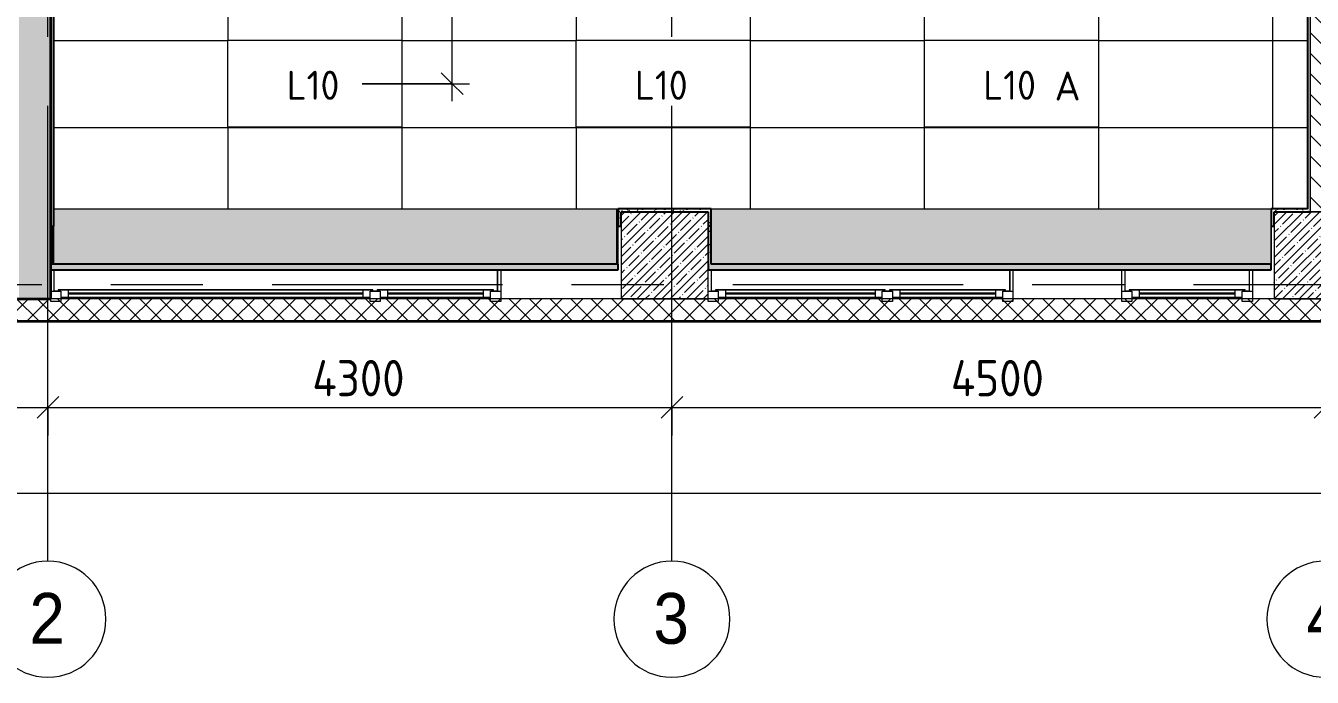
# Model space of a CAD drawing. Header units: millimetres. Extents: x -5524 to 188159, y -8553 to 29000.
# Drawn here: x 3557 to 12422, y -2706 to 1781 of the extents above; entities that cross this region are included whole.
import ezdxf

# ---------------------------------------------------------------- set-up
doc = ezdxf.new("R2010")
doc.units = ezdxf.units.MM
doc.linetypes.add('Осевая', pattern=[3175, 635, -476.25, 1587.5, -476.25])
for name, color, linetype, lineweight in [('A-ANNO-DIMS', 7, 'Continuous', 9), ('A-ANNO-DIMS-100', 7, 'Continuous', 9), ('A-CLNG-PATT', 7, 'Continuous', 9), ('A-GLAZ', 7, 'Continuous', 9), ('A-GLAZ-1', 7, 'Continuous', 13), ('A-WALL', 7, 'Continuous', 9), ('E-LITE-EQPM-IDEN', 7, 'Continuous', 9), ('I-WALL', 7, 'Continuous', 9), ('S-COLS', 7, 'Continuous', 9), ('Оси', 7, 'Continuous', 9), ('Оси-1', 7, 'Continuous', 20), ('Оси-2', 7, 'Осевая', 9)]:
    doc.layers.add(name, color=color, linetype=linetype, lineweight=lineweight)
for name, color, linetype, lineweight, true_color in [('A-ANNO-NOTE', 1, 'Continuous', 9, 0xff0000), ('A-CLNG-1', 7, 'Continuous', 9, 0xc0c0c0), ('A-WALL-1', 254, 'Continuous', 25, 0xbebebe), ('A-WALL-4', 7, 'Continuous', 13, 0x3c3c3c), ('A-WALL-5', 7, 'Continuous', 35, 0x3c3c3c), ('A-WALL-FNSH-3', 7, 'Continuous', 9, 0x3c3c3c), ('A-WALL-FNSH-4', 7, 'Continuous', 13, 0x3c3c3c), ('G-ANNO-TEXT-1', 1, 'Continuous', 9, 0xff0000)]:
    doc.layers.add(name, color=color, linetype=linetype, lineweight=lineweight, true_color=true_color)
doc.layers.add('A-CLNG-PATT-1', color=7, linetype='Continuous', lineweight=9, transparency=1)
doc.styles.add('Arial', font='arial.ttf', dxfattribs={"width": 0.9, "height": 350})
doc.styles.add('GOST Common', font='GOST_Common.ttf', dxfattribs={"height": 200})
doc.styles.add('ISOCPEUR', font='isocpeur.ttf', dxfattribs={"width": 0.9, "height": 250})
doc.styles.add('ISOCPEUR_1', font='isocpeur.ttf', dxfattribs={"height": 200})
doc.styles.add('ISOCPEUR_2', font='isocpeur.ttf', dxfattribs={"width": 0.9, "height": 200})
doc.dimstyles.new('ISO-2_0_0_9К_Средний_округл2', dxfattribs={"dimscale": 304.8, "dimtxt": 199.196235, "dimasz": 0.492126, "dimexe": 0.393701, "dimexo": 0, "dimgap": 0, "dimtad": 1, "dimdec": 0, "dimrnd": 10, "dimzin": 0, "dimdsep": 46, "dimtxsty": 'ISOCPEUR_2', "dimblk1": 'OBLIQUE', "dimblk2": 'OBLIQUE', "dimsah": 1, "dimcen": 0.09, "dimdle": 0.393701, "dimazin": 0, "dimtfac": 1, "dimtdec": 4, "dimtix": 1, "dimtmove": 0, "dimatfit": 3, "dimfxl": 1, "dimtvp": 1, "dimtolj": 1, "dimtzin": 0, "dimarcsym": 2})
doc.dimstyles.new('ISO-2_5_0_9К_БОЛЬШОЙ', dxfattribs={"dimscale": 304.8, "dimtxt": 248.995294, "dimasz": 0.492126, "dimexe": 0.393701, "dimexo": 0.984252, "dimgap": 0, "dimtad": 1, "dimdec": 0, "dimrnd": 10, "dimzin": 0, "dimdsep": 46, "dimtxsty": 'ISOCPEUR', "dimblk1": 'OBLIQUE', "dimblk2": 'OBLIQUE', "dimsah": 1, "dimcen": 0.09, "dimdle": 0.393701, "dimazin": 0, "dimtfac": 1, "dimtdec": 4, "dimtix": 1, "dimtmove": 0, "dimatfit": 3, "dimfxl": 1, "dimtvp": 1, "dimtolj": 1, "dimtzin": 0, "dimarcsym": 2})
doc.dimstyles.new('ISO-2_5_0_9К_БОЛЬШОЙ_1', dxfattribs={"dimscale": 304.8, "dimtxt": 248.995294, "dimasz": 0.492126, "dimexe": 0.393701, "dimexo": 0.984252, "dimgap": 0, "dimtad": 1, "dimdec": 0, "dimrnd": 10, "dimzin": 0, "dimdsep": 46, "dimtxsty": 'ISOCPEUR', "dimblk1": 'OBLIQUE', "dimblk2": 'OBLIQUE', "dimsah": 1, "dimcen": 0.09, "dimdle": 0.393701, "dimazin": 0, "dimtfac": 1, "dimtdec": 4, "dimtix": 1, "dimtmove": 2, "dimatfit": 3, "dimfxl": 1, "dimtvp": 1, "dimtolj": 1, "dimtzin": 0, "dimarcsym": 2})
pattern_1 = [(45, (0, 0), (-57.02463, 57.02463), []), (45, (57.025, 0), (-57.02463, 57.02463), [100.806, -20.161, 3.353, -16.808])]
pattern_2 = [(0, (0, 0), (121.92, 30.48), [10.058, -81.382, 10.058, -81.382, -487.68]), (0, (0, 0), (121.92, 30.48), [-182.88, 10.058, -172.822, 10.058, -81.382, -213.36]), (0, (0, 0), (121.92, 30.48), [-457.2, 10.058, -50.902, 10.058, -142.342]), (120, (45.72, 15.24), (-87.356454, 90.34582), [10.058, -81.382, 10.058, -81.382, -487.68]), (120, (45.72, 15.24), (-87.356454, 90.34582), [-182.88, 10.058, -172.822, 10.058, -81.382, -213.36]), (120, (45.72, 15.24), (-87.356454, 90.34582), [-457.2, 10.058, -50.902, 10.058, -142.342]), (240, (60.96, 76.2), (-34.563546, -120.82582), [10.058, -81.382, 10.058, -81.382, -487.68]), (240, (60.96, 76.2), (-34.563546, -120.82582), [-182.88, 10.058, -172.822, 10.058, -81.382, -213.36]), (240, (60.96, 76.2), (-34.563546, -120.82582), [-457.2, 10.058, -50.902, 10.058, -142.342])]

# ---------------------------------------------------------------- blocks, each defined once
blk = doc.blocks.new('120_Окно_СКБ_2Ст - 120_Окно_СКБ_2Ст 3100х2500 _мал_ створка слева-2_-22446420-План расстановки осветительного оборудования 3 этажа в осях 1-12')
at = {"layer": 'A-GLAZ'}
for p, q in [((-1530, -127), (-1500, -127)), ((-1430, -107), (-770, -107)), ((-770, -117), (-1430, -117)), ((-700, -127), (-670, -127)), ((-600, -107), (1430, -107)), ((1430, -117), (-600, -117)), ((1500, -127), (1530, -127))]:
    blk.add_line(p, q, dxfattribs=at)
at = {"layer": 'A-GLAZ-1'}
for p, q in [((-1550, -127), (-1550, -57)), ((-1550, -57), (-1480, -57)), ((-1480, -57), (-1480, -127)), ((-720, -87), (-1480, -87)), ((-1480, -87), (-1480, -127)), ((-1430, -137), (-1430, -87)), ((-770, -137), (-770, -87)), ((-720, -127), (-720, -57)), ((-720, -57), (-650, -57)), ((-720, -127), (-720, -87)), ((-650, -57), (-650, -127)), ((1480, -87), (-650, -87)), ((-650, -87), (-650, -127)), ((-600, -137), (-600, -87)), ((1430, -137), (1430, -87)), ((1480, -127), (1480, -57)), ((1480, -57), (1550, -57)), ((1480, -127), (1480, -87)), ((1550, -57), (1550, -127)), ((-1480, -127), (-1550, -127)), ((-1480, -127), (-1500, -127)), ((-1500, -127), (-1500, -137)), ((-1500, -137), (-700, -137)), ((-700, -137), (-1500, -137)), ((-650, -127), (-720, -127)), ((-700, -127), (-720, -127)), ((-700, -137), (-700, -127)), ((-650, -127), (-670, -127)), ((-670, -127), (-670, -137)), ((-670, -137), (1500, -137)), ((1500, -137), (-670, -137)), ((1550, -127), (1480, -127)), ((1500, -127), (1480, -127)), ((1500, -137), (1500, -127))]:
    blk.add_line(p, q, dxfattribs=at)
blk = doc.blocks.new('120_Окно_СКБ_2Ст - 120_Окно_СКБ_2Ст 2100х2500 _мал створка СЛЕВА_-22446485-План расстановки осветительного оборудования 3 этажа в осях 1-12')
at = {"layer": 'A-GLAZ'}
for p, q in [((-1030, -127), (-1000, -127)), ((-930, -107), (-270, -107)), ((-270, -117), (-930, -117)), ((-200, -127), (-170, -127)), ((-100, -107), (930, -107)), ((930, -117), (-100, -117)), ((1000, -127), (1030, -127))]:
    blk.add_line(p, q, dxfattribs=at)
at = {"layer": 'A-GLAZ-1'}
for p, q in [((-1050, -127), (-1050, -57)), ((-1050, -57), (-980, -57)), ((-980, -57), (-980, -127)), ((-220, -87), (-980, -87)), ((-980, -87), (-980, -127)), ((-930, -137), (-930, -87)), ((-270, -137), (-270, -87)), ((-220, -127), (-220, -57)), ((-220, -57), (-150, -57)), ((-220, -127), (-220, -87)), ((-150, -57), (-150, -127)), ((980, -87), (-150, -87)), ((-150, -87), (-150, -127)), ((-100, -137), (-100, -87)), ((930, -137), (930, -87)), ((980, -127), (980, -57)), ((980, -57), (1050, -57)), ((980, -127), (980, -87)), ((1050, -57), (1050, -127)), ((-980, -127), (-1050, -127)), ((-980, -127), (-1000, -127)), ((-1000, -127), (-1000, -137)), ((-1000, -137), (-200, -137)), ((-200, -137), (-1000, -137)), ((-150, -127), (-220, -127)), ((-200, -127), (-220, -127)), ((-200, -137), (-200, -127)), ((-150, -127), (-170, -127)), ((-170, -127), (-170, -137)), ((-170, -137), (1000, -137)), ((1000, -137), (-170, -137)), ((1050, -127), (980, -127)), ((1000, -127), (980, -127)), ((1000, -137), (1000, -127))]:
    blk.add_line(p, q, dxfattribs=at)
blk = doc.blocks.new('120_Окно_СКБ_1Ст - 120_Окно_СКБ_1Ст 900х2500_h_-22445987-План расстановки осветительного оборудования 3 этажа в осях 1-12')
at = {"layer": 'A-GLAZ'}
for p, q in [((-430, -127), (-400, -127)), ((-330, -107), (330, -107)), ((330, -117), (-330, -117)), ((400, -127), (430, -127))]:
    blk.add_line(p, q, dxfattribs=at)
at = {"layer": 'A-GLAZ-1'}
for p, q in [((-450, -127), (-450, -57)), ((-450, -57), (-380, -57)), ((-380, -57), (-380, -127)), ((380, -87), (-380, -87)), ((-380, -87), (-380, -127)), ((-330, -137), (-330, -87)), ((330, -137), (330, -87)), ((380, -127), (380, -57)), ((380, -57), (450, -57)), ((380, -127), (380, -87)), ((450, -57), (450, -127)), ((-380, -127), (-450, -127)), ((-380, -127), (-400, -127)), ((-400, -127), (-400, -137)), ((-400, -137), (400, -137)), ((400, -137), (-400, -137)), ((450, -127), (380, -127)), ((400, -127), (380, -127)), ((400, -137), (400, -127))]:
    blk.add_line(p, q, dxfattribs=at)
blk = doc.blocks.new('Ось сетки - D8-29747960-План расстановки осветительного оборудования 3 этажа в осях 1-12')
at = {"layer": 'Оси-1'}
for start, end in [(360, 180), (180, 360)]:
    blk.add_arc((0, 0), 4, start, end, dxfattribs=at)
blk = doc.blocks.new('DIMBLOCK47-План расстановки осветительного оборудования 3 этажа в осях 1-12')
at = {"layer": 'A-ANNO-DIMS-100'}
for p, q in [((110, -1632.3), (110, -1318.3)), ((38310, -1632.3), (38310, -1318.3)), ((-10, -1438.3), (38430, -1438.3)), ((110, -1438.3), (110, -1632.3)), ((38310, -1438.3), (38310, -1632.3))]:
    blk.add_line(p, q, dxfattribs=at)
at = {"layer": 'A-ANNO-DIMS-100', "lineweight": 20}
for p, q in [((110, -1438.3), (185, -1363.3)), ((38310, -1438.3), (38385, -1363.3)), ((110, -1438.3), (35, -1513.3)), ((38310, -1438.3), (38235, -1513.3))]:
    blk.add_line(p, q, dxfattribs=at)
at = {"layer": 'A-ANNO-DIMS-100', "color": 0, "insert": (20005.7, -1111.7), "char_height": 250, "width": 948.097, "attachment_point": 1, "line_spacing_factor": 1.149209, "style": 'ISOCPEUR'}
blk.add_mtext('38200', dxfattribs=at)
blk = doc.blocks.new('_Oblique')
at = {"color": 0, "linetype": 'ByBlock', "lineweight": -2}
blk.add_line((-0.5, -0.5), (0.5, 0.5), dxfattribs=at)
blk = doc.blocks.new('DIMBLOCK48-План расстановки осветительного оборудования 3 этажа в осях 1-12')
at = {"layer": 'A-ANNO-DIMS-100'}
for p, q in [((110, -1041.8), (110, -727.8)), ((3710, -1041.8), (3710, -727.8)), ((-10, -847.8), (3710, -847.8)), ((110, -847.8), (110, -1041.8)), ((3710, -847.8), (3710, -1041.8))]:
    blk.add_line(p, q, dxfattribs=at)
at = {"layer": 'A-ANNO-DIMS-100', "lineweight": 20}
for p, q in [((110, -847.8), (185, -772.8)), ((3710, -847.8), (3785, -772.8)), ((110, -847.8), (35, -922.8)), ((3710, -847.8), (3635, -922.8))]:
    blk.add_line(p, q, dxfattribs=at)
at = {"layer": 'A-ANNO-DIMS-100', "color": 0, "insert": (1594, -521.2), "char_height": 250, "width": 758.478, "attachment_point": 1, "line_spacing_factor": 1.149209, "style": 'ISOCPEUR'}
blk.add_mtext('3600', dxfattribs=at)
blk = doc.blocks.new('DIMBLOCK49-План расстановки осветительного оборудования 3 этажа в осях 1-12')
at = {"layer": 'A-ANNO-DIMS-100'}
for p, q in [((3710, -1041.8), (3710, -727.8)), ((8010, -1041.8), (8010, -727.8)), ((3710, -847.8), (8010, -847.8)), ((3710, -847.8), (3710, -1041.8)), ((8010, -847.8), (8010, -1041.8))]:
    blk.add_line(p, q, dxfattribs=at)
at = {"layer": 'A-ANNO-DIMS-100', "lineweight": 20}
for p, q in [((3710, -847.8), (3785, -772.8)), ((8010, -847.8), (8085, -772.8)), ((3710, -847.8), (3635, -922.8)), ((8010, -847.8), (7935, -922.8))]:
    blk.add_line(p, q, dxfattribs=at)
at = {"layer": 'A-ANNO-DIMS-100', "color": 0, "insert": (5532, -521.2), "char_height": 250, "width": 787.208, "attachment_point": 1, "line_spacing_factor": 1.149209, "style": 'ISOCPEUR'}
blk.add_mtext('4300', dxfattribs=at)
blk = doc.blocks.new('DIMBLOCK50-План расстановки осветительного оборудования 3 этажа в осях 1-12')
at = {"layer": 'A-ANNO-DIMS-100'}
for p, q in [((8010, -1041.8), (8010, -727.8)), ((12510, -1041.8), (12510, -727.8)), ((8010, -847.8), (12510, -847.8)), ((8010, -847.8), (8010, -1041.8)), ((12510, -847.8), (12510, -1041.8))]:
    blk.add_line(p, q, dxfattribs=at)
at = {"layer": 'A-ANNO-DIMS-100', "lineweight": 20}
for p, q in [((8010, -847.8), (8085, -772.8)), ((12510, -847.8), (12585, -772.8)), ((8010, -847.8), (7935, -922.8)), ((12510, -847.8), (12435, -922.8))]:
    blk.add_line(p, q, dxfattribs=at)
at = {"layer": 'A-ANNO-DIMS-100', "color": 0, "insert": (9932, -521.2), "char_height": 250, "width": 787.208, "attachment_point": 1, "line_spacing_factor": 1.149209, "style": 'ISOCPEUR'}
blk.add_mtext('4500', dxfattribs=at)
blk = doc.blocks.new('DIMBLOCK59-План расстановки осветительного оборудования 3 этажа в осях 1-12')
at = {"layer": 'A-ANNO-DIMS-100', "lineweight": 20}
for p, q in [((6495.6, 3782), (6420.6, 3857)), ((6495.6, 3782), (6570.6, 3707)), ((6495.6, 1382), (6420.6, 1457)), ((6495.6, 1382), (6570.6, 1307))]:
    blk.add_line(p, q, dxfattribs=at)
at = {"layer": 'A-ANNO-DIMS-100'}
for p, q in [((5875.4, 3782), (6615.6, 3782)), ((6495.6, 3782), (5875.4, 3782)), ((6495.6, 1262), (6495.6, 3782)), ((5875.4, 1382), (6615.6, 1382)), ((6495.6, 1382), (5875.4, 1382))]:
    blk.add_line(p, q, dxfattribs=at)
at = {"layer": 'A-ANNO-DIMS-100', "color": 0, "insert": (6234.3, 2319.6), "char_height": 200, "width": 629.767, "attachment_point": 1, "rotation": 90, "line_spacing_factor": 1.149209, "style": 'ISOCPEUR_2'}
blk.add_mtext('2400', dxfattribs=at)

msp = doc.modelspace()

# ---------------------------------------------------------------- hatches: boundary and pattern name
at = {"layer": 'A-CLNG-PATT'}
h = msp.add_hatch(dxfattribs=at)
h.set_pattern_fill('FP_31', color=256, style=0, pattern_type=2)
h.set_pattern_definition([(180, (6151, 4079.5), (-7e-14, -600), []), (270, (6151, 4079.5), (1200, 7e-14), [])])
h.paths.add_polyline_path([(12138.5, 520), (12138.5, 521), (12389, 521), (12389, 7049), (11459, 7049), (11459, 7679), (10661, 7679), (10661, 7049), (7010, 7049), (7010, 7679), (3751, 7679), (3751, 520), (11755.9, 520)])
h.paths.add_polyline_path([(9750, 1082.2), (9750, 1682.2), (10950, 1682.2), (10950, 1082.2)])
h.paths.add_polyline_path([(7350, 1082.2), (7350, 1682.2), (8550, 1682.2), (8550, 1082.2)])
h.paths.add_polyline_path([(4950, 1082.2), (4950, 1682.2), (6150, 1682.2), (6150, 1082.2)])
h.paths.add_polyline_path([(9750, 3482.2), (9750, 4082.2), (10950, 4082.2), (10950, 3482.2)])
h.paths.add_polyline_path([(7350, 3482.2), (7350, 4082.2), (8550, 4082.2), (8550, 3482.2)])
h.paths.add_polyline_path([(4950, 3482.2), (4950, 4082.2), (6150, 4082.2), (6150, 3482.2), (5057.9, 3482.2)])
h.paths.add_polyline_path([(9750, 5882.2), (9750, 6482.2), (10950, 6482.2), (10950, 5882.2)])
h.paths.add_polyline_path([(8550, 5882.2), (7350, 5882.2), (7350, 6482.2), (8550, 6482.2)])
h.paths.add_polyline_path([(6150, 5882.2), (4950, 5882.2), (4950, 6482.2), (6150, 6482.2)])
at = {"layer": 'A-CLNG-PATT-1'}
h = msp.add_hatch(color=256, dxfattribs=at)
h.paths.add_polyline_path([(8280, 140), (12140, 140), (12140, 520), (8280, 519.1), (8280, 153.1)])
h.paths.add_polyline_path([(7630, 140), (7630, 520), (3750, 519.1), (3750, 400), (3741, 400), (3741, 140), (6397.5, 140)])
at = {"layer": 'A-WALL'}
h = msp.add_hatch(dxfattribs=at)
h.set_pattern_fill('FP_8', color=256, style=0, pattern_type=2)
h.set_pattern_definition([(45, (0, 0), (-70.71068, 70.71068), []), (135, (0, 0), (-70.71068, -70.71068), [])])
h.paths.add_polyline_path([(37208.4, -250), (38207.7, -250), (38207.7, -100), (-260, -100), (-260, -250), (35868.8, -250)])
at = {"layer": 'I-WALL'}
h = msp.add_hatch(dxfattribs=at)
h.set_pattern_fill('FP_9', color=256, style=0, pattern_type=2)
h.set_pattern_definition(pattern_1)
h.paths.add_polyline_path([(3510, -100), (3730, -100), (3730, 7900), (3510, 7900), (3510, 120)])
h = msp.add_hatch(dxfattribs=at)
h.set_pattern_fill('FP_30', color=256, style=0, pattern_type=2)
h.set_pattern_definition(pattern_2)
h.paths.add_polyline_path([(3750, 400), (3750, 7680), (3730, 7680), (3730, 400)])
h = msp.add_hatch(dxfattribs=at)
h.set_pattern_fill('FP_7', color=256, style=0, pattern_type=2)
h.set_pattern_definition([(135, (0, 0), (-70.7107, -70.7107), [])])
h.paths.add_polyline_path([(12610, 500), (12610, 7300), (12410, 7300), (12410, 500), (12425.7, 500)])
h = msp.add_hatch(dxfattribs=at)
h.set_pattern_fill('FP_30', color=256, style=0, pattern_type=2)
h.set_pattern_definition(pattern_2)
h.paths.add_polyline_path([(12410, 500), (12410, 7050), (12390, 7050), (12390, 500)])
h = msp.add_hatch(dxfattribs=at)
h.set_pattern_fill('FP_30', color=256, style=0, pattern_type=2)
h.set_pattern_definition(pattern_2)
h.paths.add_polyline_path([(8260, 500), (8260, 520), (7640, 520), (7640, 500), (7660, 500)])
h = msp.add_hatch(dxfattribs=at)
h.set_pattern_fill('FP_30', color=256, style=0, pattern_type=2)
h.set_pattern_definition(pattern_2)
h.paths.add_polyline_path([(7660, 400), (7660, 500), (7640, 500), (7640, 400)])
h = msp.add_hatch(dxfattribs=at)
h.set_pattern_fill('FP_30', color=256, style=0, pattern_type=2)
h.set_pattern_definition(pattern_2)
h.paths.add_polyline_path([(8260, 140), (8280, 140), (8280, 520), (8260, 520), (8260, 153.1)])
h = msp.add_hatch(dxfattribs=at)
h.set_pattern_fill('FP_30', color=256, style=0, pattern_type=2)
h.set_pattern_definition(pattern_2)
h.paths.add_polyline_path([(12390, 500), (12390, 520), (12140, 520), (12140, 500), (12160, 500)])
h = msp.add_hatch(dxfattribs=at)
h.set_pattern_fill('FP_30', color=256, style=0, pattern_type=2)
h.set_pattern_definition(pattern_2)
h.paths.add_polyline_path([(12160, 400), (12160, 500), (12140, 500), (12140, 400)])
h = msp.add_hatch(dxfattribs=at)
h.set_pattern_fill('FP_30', color=256, style=0, pattern_type=2)
h.set_pattern_definition(pattern_2)
h.paths.add_polyline_path([(7640, 100), (7640, 140), (3730, 140), (3730, 100), (6397.5, 100)])
h = msp.add_hatch(dxfattribs=at)
h.set_pattern_fill('FP_30', color=256, style=0, pattern_type=2)
h.set_pattern_definition(pattern_2)
h.paths.add_polyline_path([(12140, 100), (12140, 140), (8260, 140), (8260, 100), (11755.9, 100)])
at = {"layer": 'S-COLS'}
h = msp.add_hatch(dxfattribs=at)
h.set_pattern_fill('FP_9', color=256, style=0, pattern_type=2)
h.set_pattern_definition(pattern_1)
h.paths.add_polyline_path([(7660, -100), (8260, -100), (8260, 500), (7660, 500), (7660, 153.1)])
h = msp.add_hatch(dxfattribs=at)
h.set_pattern_fill('FP_9', color=256, style=0, pattern_type=2)
h.set_pattern_definition(pattern_1)
h.paths.add_polyline_path([(12160, -100), (12760, -100), (12760, 500), (12160, 500), (12160, 153.1)])

# ---------------------------------------------------------------- linework, layer by layer
at = {"layer": 'A-ANNO-NOTE'}
for p, q in [((4950, 1082), (4950, 1682)), ((4950, 1682), (6150, 1682)), ((6150, 1682), (6150, 1082)), ((7350, 1082), (7350, 1682)), ((7350, 1682), (8550, 1682)), ((8550, 1682), (8550, 1082)), ((9750, 1082), (9750, 1682)), ((9750, 1682), (10950, 1682)), ((10950, 1682), (10950, 1082)), ((6150, 1082), (4950, 1082)), ((8550, 1082), (7350, 1082)), ((10950, 1082), (9750, 1082))]:
    msp.add_line(p, q, dxfattribs=at)
at = {"layer": 'A-CLNG-1'}
for p, q in [((3751, 7679), (3751, 1327.7)), ((4950, 1082.2), (4950, 1682.2)), ((4950, 1682.2), (6150, 1682.2)), ((6150, 1682.2), (6150, 1082.2)), ((7350, 1082.2), (7350, 1682.2)), ((7350, 1682.2), (8550, 1682.2)), ((8550, 1682.2), (8550, 1082.2)), ((9750, 1082.2), (9750, 1682.2)), ((9750, 1682.2), (10950, 1682.2)), ((10950, 1682.2), (10950, 1082.2)), ((6150, 1082.2), (4950, 1082.2)), ((8550, 1082.2), (7350, 1082.2)), ((10950, 1082.2), (9750, 1082.2)), ((3751, 520), (7640, 520)), ((7630, 140), (7630, 520)), ((8281, 520), (12140, 520)), ((12138.5, 520), (12138.5, 521)), ((3741, 400), (3741, 140)), ((12140, 400), (12140, 153.1))]:
    msp.add_line(p, q, dxfattribs=at)
at = {"layer": 'A-WALL'}
for p, q in [((12410, 500), (12410, 7150)), ((12410, 500), (12610, 500)), ((6830, -48), (6830, -100)), ((10359.7, -48), (10359.7, -100)), ((11110, -100), (11110, -48)), ((12010, -48), (12010, -100)), ((-260, -250), (38207.7, -250))]:
    msp.add_line(p, q, dxfattribs=at)
at = {"layer": 'A-WALL-1'}
for p, q in [((3730, 7700), (3730, 400)), ((3750, 400), (3750, 7680)), ((12390, 7050), (12390, 520)), ((8280, 520), (7640, 520)), ((7640, 520), (7640, 400)), ((7660, 500), (8260, 500)), ((7660, 400), (7660, 500)), ((8260, 500), (8260, 100)), ((8280, 140), (8280, 520)), ((12390, 520), (12140, 520)), ((12140, 520), (12140, 400)), ((12160, 500), (12410, 500)), ((12160, 400), (12160, 500)), ((3730, 400), (3750, 400)), ((7640, 400), (7660, 400)), ((12140, 400), (12160, 400)), ((7640, 140), (3730, 140)), ((3730, 100), (7640, 100)), ((7640, 100), (7640, 140)), ((8260, 100), (12140, 100)), ((12140, 140), (8280, 140)), ((12140, 100), (12140, 140))]:
    msp.add_line(p, q, dxfattribs=at)
at = {"layer": 'A-WALL-4'}
msp.add_line((21910, -100), (3730, -100), dxfattribs=at)
at = {"layer": 'A-WALL-5'}
for p, q in [((3730, -100), (3730, 7700)), ((-110, -100), (3730, -100))]:
    msp.add_line(p, q, dxfattribs=at)
at = {"layer": 'A-WALL-FNSH-3'}
msp.add_line((-268, -258), (38207.7, -258), dxfattribs=at)
at = {"layer": 'A-WALL-FNSH-4'}
for p, q in [((7640, 521), (7639, 521)), ((7639, 521), (7639, 400)), ((7640, 520), (7640, 521)), ((8281, 520), (8280, 520)), ((8281, 400), (8281, 520)), ((7639, 400), (7640, 400)), ((8280, 400), (8281, 400)), ((-263, -253), (38207.7, -253))]:
    msp.add_line(p, q, dxfattribs=at)
at = {"layer": 'I-WALL'}
for p, q in [((12389, 521), (12389, 7049)), ((3751, 1368.4), (3752, 1368.4)), ((3752, 1368.4), (3752, 523)), ((3751, 140), (3751, 1327.7)), ((3752, 1327.7), (3751, 1327.7)), ((3751, 1102.3), (3752, 1102.3)), ((3752, 856.5), (3751, 856.5)), ((3752, 824.2), (3751, 824.2)), ((3752, 665.4), (3751, 665.4)), ((3752, 631.8), (3751, 631.8)), ((3752, 522.5), (3752, 521)), ((3752, 518.9), (3752, 400)), ((7640, 521), (8281, 521)), ((8281, 520), (8281, 521)), ((12138.5, 521), (12389, 521)), ((12138.5, 141), (12138.5, 520)), ((12139.5, 520), (12139.5, 141)), ((3750, 140), (3750, 400)), ((3751, 400), (3752, 400)), ((3751, 400), (3752, 400)), ((7640, 140), (7640, 400)), ((3730, 141), (7640, 141)), ((3750, 100), (3750, -48)), ((3751, 100), (3751, -48)), ((6809, -48), (6809, 100)), ((6810, -48), (6810, 100)), ((6830, 140), (6830, 141)), ((6830, 100), (6830, -48)), ((8279.7, 100), (8279.7, -48)), ((8280, 141), (12140, 141)), ((8280.7, 100), (8280.7, -48)), ((10338.7, -48), (10338.7, 100)), ((10339.7, -48), (10339.7, 100)), ((10359.7, 141), (10359.7, 140)), ((10359.7, 100), (10359.7, -48)), ((11110, 140), (11110, 141)), ((11110, -48), (11110, 100)), ((11130, 100), (11130, -48)), ((11131, 100), (11131, -48)), ((11989, -48), (11989, 100)), ((11990, -48), (11990, 100)), ((12010, 141), (12010, 140)), ((12010, 100), (12010, -48)), ((12140, 153.1), (12140, 140)), ((3730, -48), (3751, -48)), ((3750, -1), (3751, -1)), ((6809, -48), (6830, -48)), ((8260, -48), (8280.7, -48)), ((10338.7, -48), (10359.7, -48)), ((11110, -48), (11131, -48)), ((11989, -48), (12010, -48))]:
    msp.add_line(p, q, dxfattribs=at)
at = {"layer": 'S-COLS'}
for p, q in [((8260, 500), (7660, 500)), ((7660, 500), (7660, -100)), ((8260, -100), (8260, 500)), ((12410, 500), (12160, 500)), ((12160, 500), (12160, -100)), ((12610, 500), (12410, 500)), ((7660, -100), (8260, -100)), ((12160, -100), (12760, -100))]:
    msp.add_line(p, q, dxfattribs=at)
at = {"layer": 'Оси'}
for p, q in [((3710, -1906.3), (3710, 593.7)), ((8010, -1906.3), (8010, 593.7))]:
    msp.add_line(p, q, dxfattribs=at)
at = {"layer": 'Оси-2'}
for p, q in [((3710, 593.7), (3710, 24898.1)), ((8010, 593.7), (8010, 24898.1)), ((-2206.6, 0), (36260, 0))]:
    msp.add_line(p, q, dxfattribs=at)

# ---------------------------------------------------------------- block references
at = {"layer": 'A-GLAZ', "rotation": 180}
for name, p in [('120_Окно_СКБ_2Ст - 120_Окно_СКБ_2Ст 3100х2500 _мал_ створка слева-2_-22446420-План расстановки осветительного оборудования 3 этажа в осях 1-12', (5280, -175)), ('120_Окно_СКБ_2Ст - 120_Окно_СКБ_2Ст 2100х2500 _мал створка СЛЕВА_-22446485-План расстановки осветительного оборудования 3 этажа в осях 1-12', (9309.7, -175)), ('120_Окно_СКБ_1Ст - 120_Окно_СКБ_1Ст 900х2500_h_-22445987-План расстановки осветительного оборудования 3 этажа в осях 1-12', (11560, -175))]:
    msp.add_blockref(name, p, dxfattribs=at)
at = {"layer": 'Оси-1', "xscale": 99.99999999999993, "yscale": 99.99999999999993, "zscale": 99.99999999999993}
for p in [(3710, -2306.3), (8010, -2306.3), (12510, -2306.3)]:
    msp.add_blockref('Ось сетки - D8-29747960-План расстановки осветительного оборудования 3 этажа в осях 1-12', p, dxfattribs=at)

# ---------------------------------------------------------------- texts
at = {"layer": 'E-LITE-EQPM-IDEN', "char_height": 200, "width": 472.996, "attachment_point": 1, "style": 'GOST Common'}
for insert in [(5355.4, 1471.3), (7755.4, 1471.3), (10155.4, 1471.3)]:
    msp.add_mtext('L10', dxfattribs=dict(at, insert=insert))
at = {"layer": 'G-ANNO-TEXT-1', "insert": (10646.4, 1466), "char_height": 200, "width": 224.472, "attachment_point": 1, "style": 'ISOCPEUR_1'}
msp.add_mtext('\\fISOCPEUR|b0|i0|c204|p34|;А', dxfattribs=at)
at = {"layer": 'Оси', "char_height": 350, "width": 303.038, "attachment_point": 1, "style": 'Arial'}
for s, insert in [('\\fArial|b0|i0|c204|p34|;\\W.9;2', (3582.5, -2125.6)), ('\\fArial|b0|i0|c204|p34|;\\W.9;3', (7882.5, -2125.6)), ('\\fArial|b0|i0|c204|p34|;\\W.9;4', (12382.5, -2125.6))]:
    msp.add_mtext(s, dxfattribs=dict(at, insert=insert))

# ---------------------------------------------------------------- dimensions: what is measured, and where the dimension line sits
at = {"layer": 'A-ANNO-DIMS'}
dim = msp.add_linear_dim(base=(6495.6, 3782), p1=(5875.4, 1382), p2=(5875.4, 3782), angle=90, dimstyle='ISO-2_0_0_9К_Средний_округл2', override={"dimpost": '<>', "dimfxl": 2400}, dxfattribs=at)
dim.commit()
dim.dimension.update_dxf_attribs({"geometry": 'DIMBLOCK59-План расстановки осветительного оборудования 3 этажа в осях 1-12', "text_midpoint": (6395.6, 2582)})
for base, p1, p2, override, picture, middle in [((3710, -847.8), (110, -741.8), (3710, -741.8), {"dimpost": '<>', "dimfxl": 3599.999993}, 'DIMBLOCK48-План расстановки осветительного оборудования 3 этажа в осях 1-12', (1910, -722.8)), ((8010, -847.8), (3710, -741.8), (8010, -741.8), {"dimpost": '<>', "dimfxl": 4299.999972}, 'DIMBLOCK49-План расстановки осветительного оборудования 3 этажа в осях 1-12', (5860, -722.8)), ((12510, -847.8), (8010, -741.8), (12510, -741.8), {"dimpost": '<>', "dimfxl": 4500}, 'DIMBLOCK50-План расстановки осветительного оборудования 3 этажа в осях 1-12', (10260, -722.8))]:
    dim = msp.add_linear_dim(base=base, p1=p1, p2=p2, dimstyle='ISO-2_5_0_9К_БОЛЬШОЙ', override=override, dxfattribs=at)
    dim.commit()
    dim.dimension.update_dxf_attribs({"geometry": picture, "text_midpoint": middle})
dim = msp.add_linear_dim(base=(38310, -1438.3), p1=(110, -1332.3), p2=(38310, -1332.3), dimstyle='ISO-2_5_0_9К_БОЛЬШОЙ_1', override={"dimpost": '<>', "dimfxl": 38199.999966}, dxfattribs=at)
dim.commit()
dim.dimension.update_dxf_attribs({"geometry": 'DIMBLOCK47-План расстановки осветительного оборудования 3 этажа в осях 1-12', "text_midpoint": (20479.8, -1278.4), "dimtype": 160})

doc.saveas('drawing.dxf')
